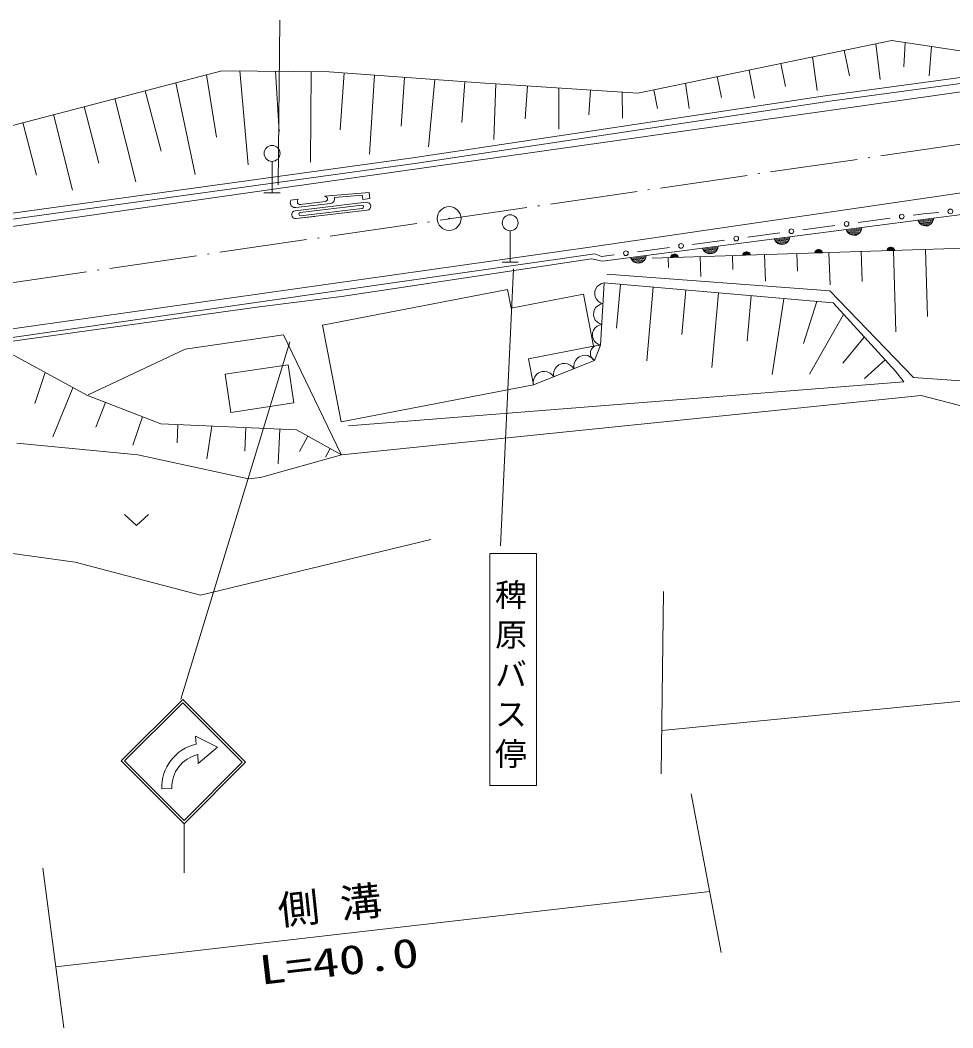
# Model space of a CAD drawing. Units: millimetres, scale not verified. Extents: x 83137 to 723137, y -7377 to 352623.
# Drawn here: x 384010 to 442674, y 224448 to 287830 of the extents above; entities that cross this region are included whole.
import ezdxf
from ezdxf.enums import TextEntityAlignment as Align

# ---------------------------------------------------------------- set-up
doc = ezdxf.new("R2010")
doc.units = ezdxf.units.MM
doc.header["$LTSCALE"] = 1000
doc.linetypes.add('USER1', pattern=[7.000001, 5.508197, -0.688525, 0.114754, -0.688525])
for name, color, linetype, lineweight in [('S-BGD', 1, 'Continuous', 13), ('S-BGD-HTXT', 6, 'Continuous', 13), ('S-BMK', 3, 'USER1', 13)]:
    doc.layers.add(name, color=color, linetype=linetype, lineweight=lineweight)
doc.styles.add('@ＭＳ ゴシック', font='')
doc.styles.add('ＭＳ ゴシック', font='')
doc.styles.get('@ＭＳ ゴシック').set_extended_font_data('@MS Gothic')
doc.styles.get('ＭＳ ゴシック').set_extended_font_data('MS Gothic')

msp = doc.modelspace()

# ---------------------------------------------------------------- linework, layer by layer
at = {"layer": 'S-BGD'}
for p, q in [((400228, 277466), (400353, 287830)), ((422865, 283246), (438838, 286556)), ((438838, 286556), (443828, 285792)), ((435843, 285935), (436175, 284332)), ((437840, 286349), (438105, 284094)), ((439670, 286428), (439595, 284886)), ((441333, 286174), (441179, 284327)), ((433847, 285521), (434147, 283396)), ((434643, 283064), (453127, 285589)), ((434929, 282731), (453413, 285256)), ((381283, 280637), (396701, 284646)), ((396701, 284646), (403447, 284583)), ((397826, 284636), (398342, 278728)), ((400074, 284615), (400294, 280814)), ((402323, 284593), (402279, 278896)), ((429853, 284694), (430189, 282930)), ((431850, 285108), (432152, 283649)), ((395738, 284396), (396357, 280477)), ((403447, 284583), (412937, 283883)), ((404396, 284513), (404132, 280937)), ((406294, 284373), (405980, 279401)), ((408192, 284233), (407966, 281161)), ((410090, 284093), (409699, 279857)), ((411988, 283953), (411799, 281385)), ((427857, 284280), (428129, 282966)), ((391883, 283393), (392875, 279581)), ((393810, 283895), (395011, 278122)), ((400535, 277286), (445470, 283635)), ((412937, 283883), (422865, 283246)), ((413930, 283819), (413797, 280322)), ((415916, 283692), (415784, 281631)), ((417901, 283565), (417895, 280974)), ((419887, 283437), (419787, 281880)), ((423863, 283453), (424106, 282283)), ((425860, 283867), (426091, 282278)), ((389956, 282892), (391276, 277651)), ((408705, 279172), (434643, 283064)), ((408991, 278839), (434929, 282731)), ((421872, 283310), (421899, 281673)), ((388029, 282391), (388954, 278835)), ((386101, 281890), (387306, 277146)), ((384174, 281389), (385032, 278088)), ((419998, 273579), (463762, 279989)), ((381101, 275347), (408705, 279172)), ((399853, 278949), (399853, 276976)), ((381386, 275014), (408991, 278839)), ((361146, 271648), (400535, 277286)), ((403157, 276767), (405959, 277000)), ((405959, 277000), (406007, 276603)), ((399343, 276976), (400355, 276976)), ((401043, 276515), (401489, 276568)), ((401314, 275842), (405782, 276374)), ((401620, 276231), (403208, 276420)), ((403783, 276668), (405525, 276813)), ((405528, 276813), (405560, 276549)), ((406007, 276603), (405560, 276549)), ((401340, 276047), (403524, 276307)), ((405841, 275878), (401373, 275346)), ((401629, 275729), (405502, 276190)), ((401653, 275530), (405525, 275991)), ((441001, 275679), (441784, 275741)), ((402523, 275483), (401571, 275369)), ((420636, 272671), (443233, 275602)), ((436717, 275110), (438730, 275377)), ((440187, 275571), (441001, 275679)), ((440478, 275245), (441469, 275373)), ((440530, 275136), (440478, 275245)), ((441453, 275308), (440510, 275186)), ((440602, 275047), (440530, 275136)), ((440543, 275127), (441436, 275243)), ((441407, 275176), (440591, 275070)), ((440644, 275014), (441365, 275108)), ((441400, 275150), (441317, 275028)), ((441444, 275254), (441400, 275150)), ((441469, 275373), (441444, 275254)), ((414830, 274580), (414830, 272608)), ((429778, 274188), (431791, 274456)), ((433248, 274649), (435260, 274917)), ((435958, 274658), (436950, 274787)), ((436010, 274549), (435958, 274658)), ((436933, 274722), (435991, 274600)), ((436082, 274460), (436010, 274549)), ((436024, 274541), (436916, 274657)), ((436887, 274590), (436072, 274484)), ((436193, 274364), (436082, 274460)), ((436124, 274428), (436846, 274522)), ((436794, 274452), (436194, 274374)), ((436881, 274564), (436798, 274442)), ((436925, 274668), (436881, 274564)), ((436950, 274787), (436925, 274668)), ((440712, 274950), (440602, 275047)), ((440829, 274905), (440712, 274950)), ((441314, 275038), (440714, 274960)), ((440951, 274883), (440829, 274905)), ((440838, 274913), (441208, 274961)), ((441104, 274903), (440951, 274883)), ((441216, 274955), (441104, 274903)), ((441317, 275028), (441216, 274955)), ((426309, 273728), (428321, 273995)), ((431439, 274072), (432431, 274201)), ((431491, 273963), (431439, 274072)), ((432414, 274136), (431472, 274013)), ((431563, 273874), (431491, 273963)), ((431505, 273955), (432397, 274070)), ((432368, 274004), (431552, 273898)), ((431674, 273777), (431563, 273874)), ((431605, 273842), (432326, 273935)), ((432275, 273866), (431675, 273788)), ((432279, 273856), (432177, 273782)), ((432361, 273978), (432279, 273856)), ((432406, 274082), (432361, 273978)), ((432431, 274201), (432406, 274082)), ((436310, 274318), (436193, 274364)), ((436431, 274296), (436310, 274318)), ((436319, 274327), (436688, 274375)), ((436585, 274316), (436431, 274296)), ((436697, 274369), (436585, 274316)), ((436798, 274442), (436697, 274369)), ((381300, 268095), (419998, 273579)), ((422839, 273267), (424852, 273534)), ((423752, 272864), (450061, 273698)), ((426919, 273486), (427911, 273615)), ((426971, 273377), (426919, 273486)), ((427894, 273549), (426952, 273427)), ((427044, 273288), (426971, 273377)), ((426985, 273368), (427878, 273484)), ((427849, 273417), (427033, 273312)), ((427154, 273191), (427044, 273288)), ((427086, 273255), (427807, 273349)), ((427271, 273146), (427154, 273191)), ((427756, 273279), (427156, 273201)), ((427280, 273155), (427650, 273203)), ((427658, 273196), (427546, 273144)), ((427759, 273270), (427658, 273196)), ((427842, 273391), (427759, 273270)), ((427886, 273495), (427842, 273391)), ((427911, 273615), (427886, 273495)), ((429496, 273152), (429543, 273209)), ((429879, 273183), (429515, 273172)), ((429543, 273209), (429597, 273240)), ((429544, 273204), (429846, 273213)), ((429597, 273240), (429655, 273261)), ((429787, 273243), (429600, 273237)), ((429655, 273261), (429732, 273263)), ((429732, 273263), (429792, 273247)), ((429792, 273247), (429847, 273218)), ((429847, 273218), (429898, 273165)), ((431791, 273732), (431674, 273777)), ((431912, 273710), (431791, 273732)), ((431799, 273741), (432169, 273789)), ((432066, 273730), (431912, 273710)), ((432177, 273782), (432066, 273730)), ((433984, 273188), (434002, 273246)), ((434483, 273204), (433984, 273188)), ((433995, 273220), (434470, 273235)), ((434002, 273246), (434029, 273296)), ((434456, 273266), (434007, 273251)), ((434024, 273283), (434435, 273296)), ((434029, 273296), (434076, 273352)), ((434412, 273327), (434048, 273315)), ((434076, 273352), (434130, 273384)), ((434077, 273347), (434380, 273357)), ((434130, 273384), (434188, 273405)), ((434320, 273386), (434134, 273381)), ((434188, 273405), (434266, 273407)), ((434266, 273407), (434325, 273390)), ((434325, 273390), (434381, 273362)), ((434381, 273362), (434431, 273309)), ((434431, 273309), (434463, 273261)), ((434463, 273261), (434483, 273204)), ((434883, 273217), (434948, 271175)), ((436907, 273281), (436966, 271401)), ((438517, 273332), (438535, 273390)), ((439017, 273348), (438517, 273332)), ((438529, 273364), (439003, 273379)), ((438535, 273390), (438562, 273440)), ((438990, 273409), (438540, 273395)), ((438558, 273427), (438969, 273440)), ((438562, 273440), (438609, 273496)), ((438945, 273471), (438582, 273459)), ((438609, 273496), (438663, 273528)), ((438611, 273491), (438913, 273501)), ((438663, 273528), (438722, 273548)), ((438853, 273530), (438667, 273524)), ((438722, 273548), (438799, 273551)), ((438799, 273551), (438858, 273534)), ((438858, 273534), (438914, 273506)), ((438914, 273506), (438965, 273452)), ((438931, 273345), (439093, 268224)), ((438965, 273452), (438996, 273405)), ((438996, 273405), (439017, 273348)), ((440954, 273409), (441088, 269188)), ((381347, 267560), (420149, 273124)), ((404227, 270449), (419938, 272815)), ((414320, 272608), (415333, 272608)), ((419938, 272815), (420636, 272671)), ((420149, 273124), (420569, 272965)), ((420569, 272965), (421382, 273073)), ((422400, 272900), (423392, 273028)), ((422452, 272790), (422400, 272900)), ((423375, 272963), (422433, 272841)), ((422524, 272702), (422452, 272790)), ((422466, 272782), (423358, 272898)), ((423329, 272831), (422513, 272725)), ((422635, 272605), (422524, 272702)), ((422566, 272669), (423288, 272763)), ((422752, 272560), (422635, 272605)), ((423236, 272693), (422636, 272615)), ((422873, 272538), (422752, 272560)), ((422761, 272568), (423130, 272616)), ((423027, 272557), (422873, 272538)), ((423139, 272610), (423027, 272557)), ((423240, 272683), (423139, 272610)), ((423322, 272805), (423240, 272683)), ((423367, 272909), (423322, 272805)), ((423392, 273028), (423367, 272909)), ((424764, 272896), (424784, 272272)), ((424917, 272901), (424935, 272959)), ((425417, 272917), (424917, 272901)), ((424928, 272932), (425403, 272947)), ((424935, 272959), (424962, 273008)), ((425390, 272978), (424940, 272964)), ((424958, 272996), (425369, 273009)), ((424962, 273008), (425009, 273065)), ((425345, 273039), (424982, 273028)), ((425009, 273065), (425063, 273097)), ((425011, 273060), (425313, 273070)), ((425063, 273097), (425121, 273117)), ((425253, 273099), (425067, 273093)), ((425121, 273117), (425199, 273120)), ((425199, 273120), (425258, 273103)), ((425258, 273103), (425314, 273075)), ((425314, 273075), (425364, 273021)), ((425364, 273021), (425396, 272973)), ((425396, 272973), (425417, 272917)), ((426788, 272960), (426828, 271702)), ((427393, 273124), (427271, 273146)), ((427546, 273144), (427393, 273124)), ((428812, 273024), (428840, 272139)), ((429450, 273044), (429468, 273103)), ((429950, 273060), (429450, 273044)), ((429462, 273076), (429937, 273091)), ((429468, 273103), (429496, 273152)), ((429923, 273122), (429473, 273108)), ((429491, 273140), (429902, 273153)), ((429898, 273165), (429929, 273117)), ((429929, 273117), (429950, 273060)), ((430836, 273088), (430889, 271414)), ((432859, 273153), (432895, 272038)), ((415040, 272186), (414225, 254762)), ((420520, 267386), (420736, 271304)), ((420736, 271304), (420583, 271263)), ((420736, 271304), (435137, 270040)), ((420902, 271851), (434927, 270812)), ((403022, 268635), (414668, 270880)), ((414892, 269719), (414668, 270880)), ((420157, 270783), (420146, 270580)), ((420214, 270933), (420157, 270783)), ((420301, 271073), (420214, 270933)), ((420451, 271192), (420301, 271073)), ((420583, 271263), (420451, 271192)), ((421765, 271214), (421523, 268462)), ((423822, 271033), (423416, 266409)), ((425879, 270853), (425634, 268055)), ((427937, 270672), (427524, 265973)), ((434927, 270812), (440196, 265358)), ((398892, 269778), (404227, 270449)), ((419444, 270596), (414892, 269719)), ((419444, 270596), (420075, 267324)), ((420146, 270580), (420186, 270424)), ((420186, 270424), (420257, 270276)), ((420257, 270276), (420394, 270141)), ((420394, 270141), (420517, 270059)), ((420517, 270059), (420664, 269998)), ((429994, 270491), (429744, 267649)), ((432051, 270311), (431300, 265547)), ((434109, 270130), (433287, 267485)), ((435137, 270040), (439069, 265757)), ((381391, 267344), (398892, 269778)), ((420085, 269477), (420074, 269274)), ((420143, 269627), (420085, 269477)), ((420229, 269767), (420143, 269627)), ((420380, 269886), (420229, 269767)), ((420511, 269957), (420380, 269886)), ((420664, 269998), (420511, 269957)), ((420074, 269274), (420115, 269118)), ((420115, 269118), (420185, 268970)), ((420185, 268970), (420322, 268835)), ((420322, 268835), (420445, 268753)), ((420445, 268753), (420592, 268692)), ((435793, 269326), (433654, 265572)), ((404193, 262562), (403022, 268635)), ((420013, 268171), (420002, 267968)), ((420071, 268321), (420013, 268171)), ((420157, 268461), (420071, 268321)), ((420308, 268580), (420157, 268461)), ((420439, 268651), (420308, 268580)), ((420592, 268692), (420439, 268651)), ((394110, 245127), (400977, 267602)), ((394388, 267134), (400570, 268033)), ((400570, 268033), (404201, 260520)), ((420002, 267968), (420043, 267812)), ((420043, 267812), (420113, 267664)), ((420113, 267664), (420250, 267529)), ((420250, 267529), (420373, 267447)), ((437103, 267898), (435763, 266259)), ((382973, 267094), (388204, 264237)), ((388277, 264259), (394388, 267134)), ((415974, 266534), (420075, 267324)), ((419884, 266992), (419874, 266863)), ((419874, 266863), (419889, 266732)), ((419946, 267142), (419884, 266992)), ((420028, 267241), (419946, 267142)), ((420130, 267324), (420028, 267241)), ((420125, 266416), (420520, 267386)), ((420275, 267375), (420130, 267324)), ((420394, 267395), (420275, 267375)), ((420373, 267447), (420520, 267386)), ((420520, 267386), (420394, 267395)), ((416290, 264894), (415974, 266534)), ((416290, 264894), (420125, 266416)), ((418094, 266231), (417895, 266152)), ((418263, 266243), (418094, 266231)), ((418434, 266222), (418263, 266243)), ((418614, 266131), (418434, 266222)), ((418863, 266230), (418839, 266076)), ((418932, 266420), (418863, 266230)), ((419042, 266552), (418932, 266420)), ((419174, 266660), (419042, 266552)), ((419372, 266738), (419174, 266660)), ((419541, 266750), (419372, 266738)), ((419712, 266729), (419541, 266750)), ((419892, 266638), (419712, 266729)), ((419889, 266732), (419957, 266594)), ((420019, 266544), (419892, 266638)), ((419957, 266594), (420029, 266500)), ((420125, 266416), (420019, 266544)), ((420029, 266500), (420125, 266416)), ((438414, 266471), (437126, 265289)), ((385588, 265666), (384923, 263709)), ((400858, 266154), (396902, 265560)), ((401218, 263753), (400858, 266154)), ((416617, 265645), (416486, 265538)), ((416815, 265724), (416617, 265645)), ((416984, 265736), (416815, 265724)), ((417155, 265715), (416984, 265736)), ((417336, 265623), (417155, 265715)), ((417462, 265529), (417336, 265623)), ((417585, 265722), (417561, 265569)), ((417654, 265912), (417585, 265722)), ((417764, 266045), (417654, 265912)), ((417895, 266152), (417764, 266045)), ((418740, 266036), (418614, 266131)), ((418847, 265908), (418740, 266036)), ((418839, 266076), (418847, 265908)), ((439591, 265088), (439069, 265757)), ((396902, 265560), (397263, 263160)), ((404662, 262315), (439591, 265088)), ((416307, 265215), (416283, 265061)), ((416283, 265061), (416290, 264894)), ((416376, 265405), (416307, 265215)), ((416486, 265538), (416376, 265405)), ((417568, 265401), (417462, 265529)), ((417561, 265569), (417568, 265401)), ((440196, 265358), (446727, 264875)), ((387332, 264713), (386072, 261629)), ((416290, 264894), (404193, 262562)), ((388204, 264237), (392862, 262436)), ((389368, 263787), (388765, 262226)), ((397263, 263160), (401218, 263753)), ((404220, 260493), (440690, 264221)), ((440690, 264221), (450034, 261797)), ((391697, 262886), (391092, 261101)), ((392862, 262436), (401401, 262063)), ((393929, 262389), (393880, 261249)), ((396064, 262296), (395750, 260231)), ((398199, 262203), (398134, 260723)), ((400334, 262110), (400239, 259927)), ((401401, 262063), (404220, 260493)), ((383791, 261226), (391406, 260493)), ((402106, 261671), (401570, 260707)), ((403516, 260886), (403217, 260351)), ((391406, 260493), (398369, 258987)), ((399130, 259068), (404220, 260493)), ((398369, 258987), (399130, 259068)), ((390576, 256746), (391326, 256037)), ((391326, 256037), (392076, 256746)), ((377257, 255159), (387478, 253734)), ((395347, 251657), (409831, 255159)), ((413547, 239692), (413547, 254283)), ((413547, 254283), (416480, 254283)), ((416480, 254283), (416480, 239692)), ((387478, 253734), (395347, 251657)), ((390365, 241234), (394235, 245103)), ((394235, 244891), (390577, 241234)), ((394235, 245103), (398187, 241151)), ((397975, 241151), (394235, 244891)), ((395082, 242297), (395048, 242795)), ((395048, 242795), (396413, 242095)), ((395214, 241068), (395181, 241632)), ((396413, 242095), (395214, 241068)), ((394318, 237281), (390365, 241234)), ((390577, 241234), (394318, 237493)), ((398187, 241151), (394318, 237281)), ((394318, 237493), (397975, 241151)), ((416480, 239692), (413547, 239692)), ((392923, 239473), (393554, 239507)), ((394318, 237281), (394318, 234205))]:
    msp.add_line(p, q, dxfattribs=at)
for centre, radius in [((399853, 279451), 502), ((442517, 275799), 149), ((410993, 275354), 22.5), ((414830, 275083), 502), ((435989, 275013), 149), ((439458, 275474), 149), ((432519, 274552), 149), ((429050, 274092), 149), ((422111, 273170), 149), ((425580, 273631), 149)]:
    msp.add_circle(centre, radius, dxfattribs=at)
for centre, radius, start, end in [((401250, 276375), 250, 145.96478, 189.44159), ((401749, 276417), 300, 149.72571, 185.68036), ((401600, 276380), 150, 177.19397, 277.59625), ((403058, 276484), 300, 20.17261, 70.6972), ((403191, 276569), 150, 276.79388, 6.79391), ((403490, 276605), 300, 276.54016, 12.18817), ((405812, 276126), 250, 276.79388, 96.79388), ((401303, 276344), 300, 182.01337, 276.99323), ((401343, 275594), 250, 96.79388, 276.79388), ((401641, 275629), 100, 96.79388, 276.79388), ((405514, 276091), 100, 276.79388, 96.79388), ((395709, 239580), 2788, 102.99844, 182.19086), ((395642, 239594), 2090, 102.72791, 182.39496)]:
    msp.add_arc(centre, radius, start, end, dxfattribs=at)
at = {"layer": 'S-BGD-HTXT'}
for p, q in [((424335, 240416), (424467, 251889)), ((424366, 243155), (483553, 248954)), ((428101, 229191), (426223, 239167)), ((386755, 224448), (385440, 234488)), ((386251, 228296), (427381, 233014))]:
    msp.add_line(p, q, dxfattribs=at)
at = {"layer": 'S-BMK'}
msp.add_line((348091, 266157), (483835, 285955), dxfattribs=at)
at = {"layer": 'S-BMK', "linetype": 'Continuous'}
msp.add_circle((410993, 275354), 746, dxfattribs=at)

# ---------------------------------------------------------------- texts
at = {"layer": 'S-BGD', "insert": (413913, 252707), "char_height": 1466, "attachment_point": 7, "rotation": 270, "style": '@ＭＳ ゴシック'}
msp.add_mtext('\\T1.25;稗原バス停', dxfattribs=at)
at = {"layer": 'S-BGD-HTXT', "style": 'ＭＳ ゴシック'}
for s, rotation, width, p in [('側 溝', 6, 1.05, (400369, 230360)), ('L=40.0', 6.6, 1.35, (399206, 226607))]:
    msp.add_text(s, height=1833, rotation=rotation, dxfattribs=dict(at, width=width)).set_placement(p, align=Align.BOTTOM_LEFT)

doc.saveas('drawing.dxf')
